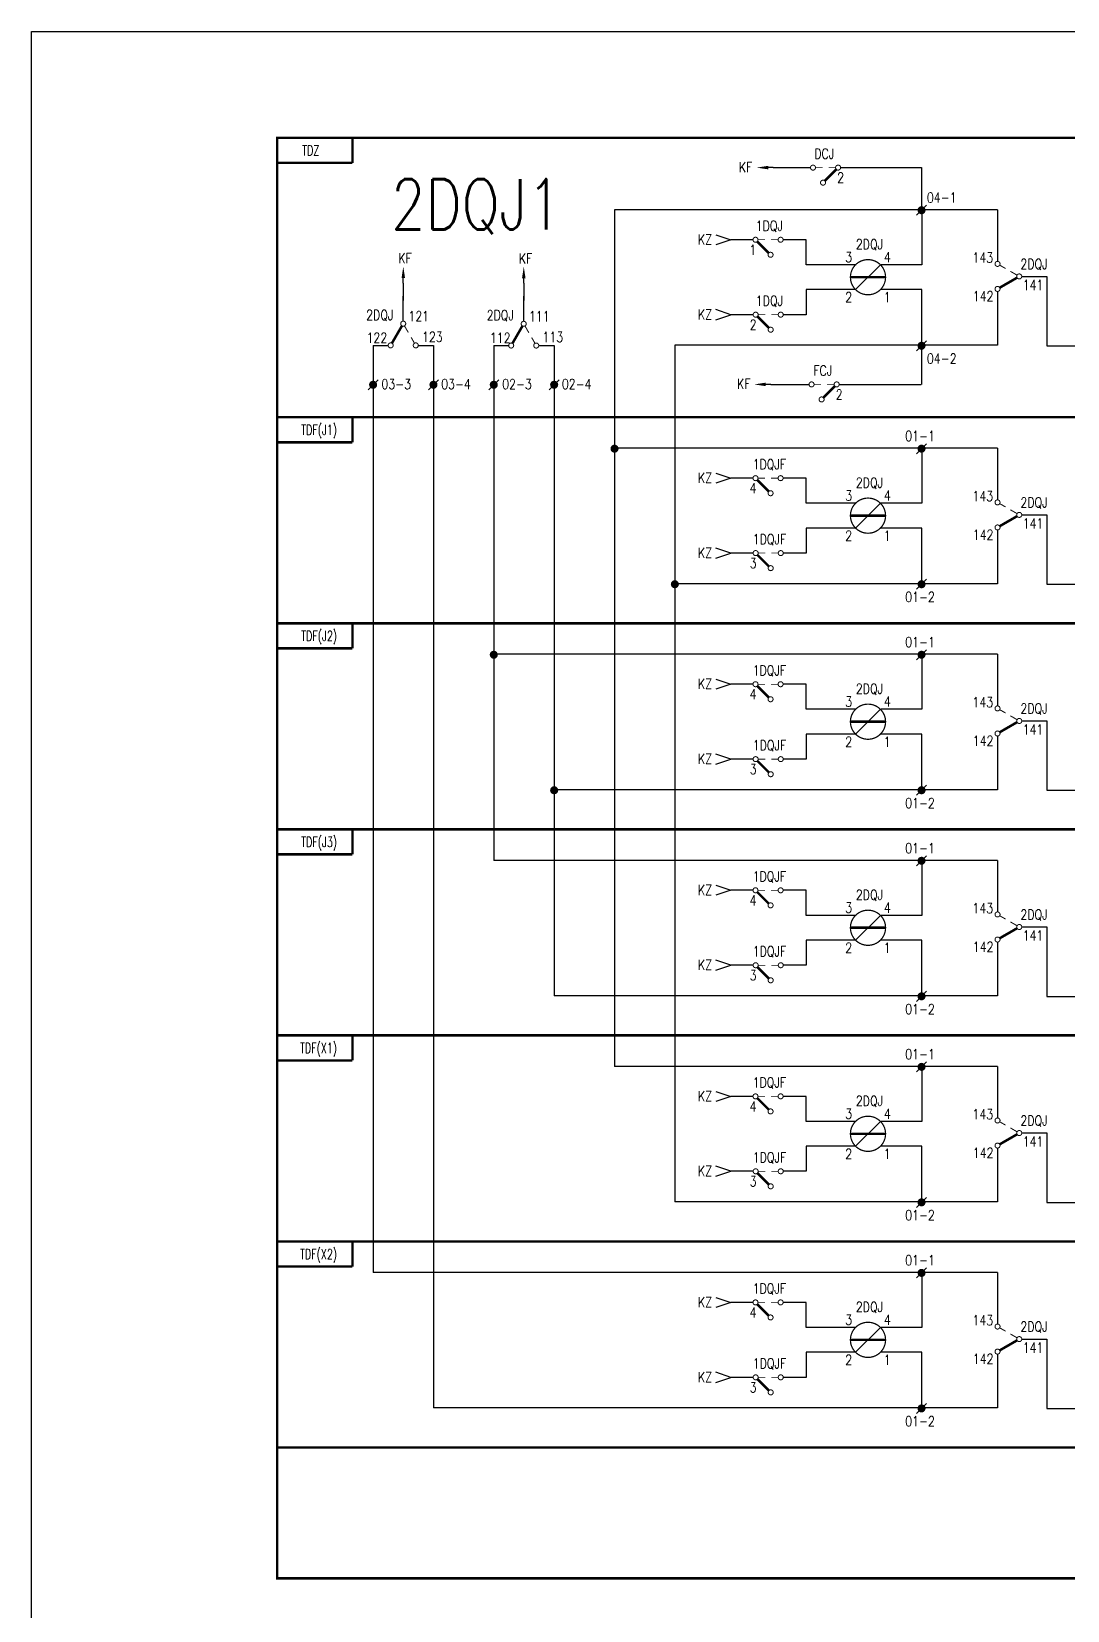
# Model space of a CAD drawing. Extents: x -49 to 597, y -18 to 596.
# Drawn here: x -48.9 to 157.4, y 281.3 to 595.8 of the extents above; entities that cross this region are included whole.
import ezdxf
from ezdxf.enums import TextEntityAlignment as Align

# ---------------------------------------------------------------- set-up
doc = ezdxf.new("R2010")
doc.units = 0
doc.linetypes.add('DASHED', pattern=[0.75, 0.5, -0.25])
doc.layers.get('0').update_dxf_attribs({"linetype": 'CONTINUOUS'})
for name, color, linetype in [('DEFINE', 7, 'CONTINUOUS'), ('TIE', 7, 'CONTINUOUS'), ('更换说明', 6, 'CONTINUOUS')]:
    doc.layers.add(name, color=color, linetype=linetype)
doc.styles.add('HZ', font='txt.shx', dxfattribs={"width": 0.7, "bigfont": 'hztxt.shx'})
doc.styles.get("Standard").update_dxf_attribs({"font": 'txt.shx', "width": 0.7, "bigfont": 'hztxt.shx'})

# ---------------------------------------------------------------- blocks, each defined once
blk = doc.blocks.new('W54')
for p, q in [((0, 0), (3, 1)), ((3, -1), (0, 0))]:
    blk.add_line(p, q)
blk = doc.blocks.new('W55')
at = {"rotation": 180}
blk.add_blockref('W54', (0, 0), dxfattribs=at)
blk = doc.blocks.new('144')
at = {"const_width": 0.2}
for points in [[(1, 0, -1), (0, 0, -1)], [(6, 0, -1), (5, 0, -1)], [(4, -3, -1), (3, -3, -1)]]:
    blk.add_lwpolyline(points, format="xyb", close=True, dxfattribs=at)
for points, const_width in [([(2.4, 0), (1, 0)], 0.15), ([(5, 0), (3.6, 0)], 0.15), ([(0.85, -0.35), (3.15, -2.65)], 0.5)]:
    blk.add_lwpolyline(points, dxfattribs=dict(const_width=const_width))
blk.add_lwpolyline([(5.5, -1.3, 0, 0, 0), (5.5, -2.3, 0.8, 0, 0), (5.5, -4.5, 0, 0, 0)], format="xyseb")
at = {"width": 0.8}
for tag, p in [('RELAY', (3, 2.2)), ('0', (0, -2))]:
    blk.add_attdef(tag, text='', height=2, dxfattribs=at).set_placement(p, align=Align.MIDDLE)
blk = doc.blocks.new('W21')
blk.add_line((-1, -1), (1, 1))
at = {"const_width": 0.8}
blk.add_lwpolyline([(-0.4, 0, 1), (0.4, 0, 1)], format="xyb", close=True, dxfattribs=at)
blk = doc.blocks.new('W52')
blk.add_lwpolyline([(0, -3.3, 0, 0.7, 0), (0, -1, 0.7, 0.7, 0)], format="xyseb")
blk.add_lwpolyline([(0, 0), (0, -1)])
blk = doc.blocks.new('A$C6CA63361')
at = {"linetype": 'DASHED', "xscale": -1}
blk.add_blockref('144', (6.1, 4.5), dxfattribs=at)
at = {"color": 0, "width": 0.8}
blk.add_attdef('2', text='', height=2, dxfattribs=at).set_placement((6.1, 2.5), align=Align.MIDDLE)
at = {"layer": 'TIE', "color": 0, "width": 0.8}
blk.add_text('FCJ', height=2, dxfattribs=at).set_placement((2.85, 6.26), align=Align.CENTER)

msp = doc.modelspace()

# ---------------------------------------------------------------- linework, layer by layer
at = {"color": 0, "linetype": 'Continuous'}
for p, q in [((98.79, 568.7), (106.28, 568.7)), ((112.21, 568.7), (128.32, 568.7)), ((128.32, 568.7), (128.32, 560.61)), ((128.38, 560.33), (128.38, 549.33)), ((143.45, 560.3), (143.45, 550.13)), ((94.73, 554.33), (90.38, 554.33)), ((105.38, 554.33), (100.76, 554.33)), ((105.38, 549.33), (105.38, 554.33)), ((115.31, 549.33), (105.38, 549.33)), ((128.38, 549.33), (120.26, 549.33)), ((115.31, 544.4), (105.38, 544.4)), ((105.38, 544.4), (105.38, 539.4)), ((128.38, 544.4), (120.26, 544.4)), ((128.38, 533.4), (128.38, 544.4)), ((148.28, 547.03), (153.28, 547.03)), ((153.28, 547.03), (153.28, 533.2)), ((25.13, 538.11), (25.13, 543.11)), ((49.12, 538.08), (49.12, 543.08)), ((143.45, 544), (143.45, 533.3)), ((94.81, 539.4), (90.38, 539.4)), ((105.38, 539.4), (100.69, 539.4)), ((19.12, 533.27), (19.12, 348.59)), ((19.12, 533.27), (22.03, 533.27)), ((28.16, 533.27), (31.14, 533.27)), ((31.14, 533.27), (31.14, 321.59)), ((43.15, 533.27), (43.15, 430.69)), ((43.15, 533.27), (46.07, 533.27)), ((52.19, 533.27), (55.17, 533.27)), ((55.17, 533.27), (55.17, 403.69)), ((67.19, 533.27), (67.19, 430.69)), ((128.32, 533.61), (128.32, 525.51)), ((153.28, 533.2), (213.43, 533.2)), ((98.31, 525.51), (105.91, 525.51)), ((111.92, 525.51), (128.27, 525.51)), ((128.38, 512.83), (128.38, 501.83)), ((143.45, 512.79), (143.45, 502.62)), ((94.73, 506.83), (90.38, 506.83)), ((105.38, 506.83), (100.76, 506.83)), ((105.38, 501.83), (105.38, 506.83)), ((115.31, 501.83), (105.38, 501.83)), ((128.38, 501.83), (120.26, 501.83)), ((148.28, 499.53), (153.28, 499.53)), ((153.28, 499.53), (153.28, 485.69)), ((105.38, 496.9), (105.38, 491.9)), ((115.31, 496.9), (105.38, 496.9)), ((128.38, 496.9), (120.26, 496.9)), ((128.38, 485.9), (128.38, 496.9)), ((143.45, 496.49), (143.45, 485.79)), ((94.81, 491.9), (90.38, 491.9)), ((105.38, 491.9), (100.69, 491.9)), ((153.28, 485.69), (213.43, 485.69)), ((128.38, 471.78), (128.38, 460.78)), ((143.45, 471.74), (143.45, 461.57)), ((94.73, 465.78), (90.38, 465.78)), ((105.38, 465.78), (100.76, 465.78)), ((105.38, 460.78), (105.38, 465.78)), ((115.31, 460.78), (105.38, 460.78)), ((128.38, 460.78), (120.26, 460.78)), ((148.28, 458.48), (153.28, 458.48)), ((153.28, 458.48), (153.28, 444.64)), ((105.38, 455.85), (105.38, 450.85)), ((115.31, 455.85), (105.38, 455.85)), ((128.38, 455.85), (120.26, 455.85)), ((128.38, 444.85), (128.38, 455.85)), ((143.45, 455.44), (143.45, 444.74)), ((94.81, 450.85), (90.38, 450.85)), ((105.38, 450.85), (100.69, 450.85)), ((153.28, 444.64), (213.43, 444.64)), ((128.38, 430.72), (128.38, 419.72)), ((143.45, 430.69), (143.45, 420.52)), ((94.73, 424.72), (90.38, 424.72)), ((105.38, 424.72), (100.76, 424.72)), ((105.38, 419.72), (105.38, 424.72)), ((115.31, 419.72), (105.38, 419.72)), ((128.38, 419.72), (120.26, 419.72)), ((148.28, 417.42), (153.28, 417.42)), ((153.28, 417.42), (153.28, 403.59)), ((105.38, 414.79), (105.38, 409.79)), ((115.31, 414.79), (105.38, 414.79)), ((128.38, 414.79), (120.26, 414.79)), ((128.38, 403.79), (128.38, 414.79)), ((143.45, 414.39), (143.45, 403.69)), ((94.81, 409.79), (90.38, 409.79)), ((105.38, 409.79), (100.69, 409.79)), ((153.28, 403.59), (213.43, 403.59)), ((128.38, 389.67), (128.38, 378.67)), ((143.45, 389.64), (143.45, 379.47)), ((94.73, 383.67), (90.38, 383.67)), ((105.38, 383.67), (100.76, 383.67)), ((105.38, 378.67), (105.38, 383.67)), ((115.31, 378.67), (105.38, 378.67)), ((128.38, 378.67), (120.26, 378.67)), ((148.28, 376.37), (153.28, 376.37)), ((153.28, 376.37), (153.28, 362.54)), ((105.38, 373.74), (105.38, 368.74)), ((115.31, 373.74), (105.38, 373.74)), ((128.38, 373.74), (120.26, 373.74)), ((128.38, 362.74), (128.38, 373.74)), ((143.45, 373.34), (143.45, 362.64)), ((94.81, 368.74), (90.38, 368.74)), ((105.38, 368.74), (100.69, 368.74)), ((153.28, 362.54), (213.43, 362.54)), ((128.38, 348.62), (128.38, 337.62)), ((143.45, 348.59), (143.45, 338.41)), ((94.73, 342.62), (90.38, 342.62)), ((105.38, 342.62), (100.76, 342.62)), ((105.38, 337.62), (105.38, 342.62)), ((115.31, 337.62), (105.38, 337.62)), ((128.38, 337.62), (120.26, 337.62)), ((148.28, 335.32), (153.28, 335.32)), ((153.28, 335.32), (153.28, 321.49)), ((115.31, 332.69), (105.38, 332.69)), ((105.38, 332.69), (105.38, 327.69)), ((128.38, 332.69), (120.26, 332.69)), ((128.38, 321.69), (128.38, 332.69)), ((143.45, 332.29), (143.45, 321.59)), ((94.81, 327.69), (90.38, 327.69)), ((105.38, 327.69), (100.69, 327.69)), ((153.28, 321.49), (213.43, 321.49))]:
    msp.add_line(p, q, dxfattribs=at)
at = {"color": 0}
for p, q in [((67.19, 560.3), (67.19, 389.64)), ((143.45, 560.3), (67.19, 560.3)), ((115.19, 544.39), (120.14, 549.34)), ((25.13, 545.69), (25.13, 542.25)), ((49.12, 545.67), (49.12, 542.23)), ((25.13, 543.11), (25.13, 542.25)), ((49.12, 543.08), (49.12, 542.23)), ((79.2, 533.3), (79.2, 362.64)), ((143.45, 533.3), (79.2, 533.3)), ((143.45, 512.79), (67.19, 512.79)), ((115.19, 496.89), (120.14, 501.84)), ((143.45, 485.79), (79.2, 485.79)), ((143.45, 471.74), (43.15, 471.74)), ((115.19, 455.84), (120.14, 460.79)), ((143.45, 444.74), (55.17, 444.74)), ((143.45, 430.69), (43.15, 430.69)), ((115.19, 414.78), (120.14, 419.73)), ((143.45, 403.69), (55.17, 403.69)), ((143.45, 389.64), (67.19, 389.64)), ((115.19, 373.73), (120.14, 378.68)), ((143.45, 362.64), (79.2, 362.64)), ((143.45, 348.59), (19.12, 348.59)), ((115.19, 332.68), (120.14, 337.63)), ((143.45, 321.59), (31.14, 321.59))]:
    msp.add_line(p, q, dxfattribs=at)
for points in [[(0, 287.64, 0.5, 0.5, 0), (569.57, 287.64, 0.5, 0.5, 0), (569.57, 574.64, 0.5, 0.5, 0), (0, 574.64, 0.5, 0.5, 0)], [(142.95, 549.52, 0.2, 0.2, -1), (143.95, 549.52, 0.2, 0.2, -1)], [(147.28, 547.02, 0.2, 0.2, -1), (148.28, 547.02, 0.2, 0.2, -1)], [(142.95, 544.52, 0.2, 0.2, -1), (143.95, 544.52, 0.2, 0.2, -1)], [(25.11, 537.11, 0.2, 0.2, 1), (25.11, 538.11, 0.2, 0.2, 1)], [(49.11, 537.08, 0.2, 0.2, 1), (49.11, 538.08, 0.2, 0.2, 1)], [(22.61, 532.78, 0.2, 0.2, 1), (22.61, 533.78, 0.2, 0.2, 1)], [(27.61, 532.78, 0.2, 0.2, 1), (27.61, 533.78, 0.2, 0.2, 1)], [(46.61, 532.75, 0.2, 0.2, 1), (46.61, 533.75, 0.2, 0.2, 1)], [(51.61, 532.75, 0.2, 0.2, 1), (51.61, 533.75, 0.2, 0.2, 1)], [(142.95, 502.01, 0.2, 0.2, -1), (143.95, 502.01, 0.2, 0.2, -1)], [(142.95, 497.01, 0.2, 0.2, -1), (143.95, 497.01, 0.2, 0.2, -1)], [(147.28, 499.51, 0.2, 0.2, -1), (148.28, 499.51, 0.2, 0.2, -1)], [(142.95, 460.96, 0.2, 0.2, -1), (143.95, 460.96, 0.2, 0.2, -1)], [(142.95, 455.96, 0.2, 0.2, -1), (143.95, 455.96, 0.2, 0.2, -1)], [(147.28, 458.46, 0.2, 0.2, -1), (148.28, 458.46, 0.2, 0.2, -1)], [(142.95, 419.91, 0.2, 0.2, -1), (143.95, 419.91, 0.2, 0.2, -1)], [(142.95, 414.91, 0.2, 0.2, -1), (143.95, 414.91, 0.2, 0.2, -1)], [(147.28, 417.41, 0.2, 0.2, -1), (148.28, 417.41, 0.2, 0.2, -1)], [(142.95, 378.86, 0.2, 0.2, -1), (143.95, 378.86, 0.2, 0.2, -1)], [(142.95, 373.86, 0.2, 0.2, -1), (143.95, 373.86, 0.2, 0.2, -1)], [(147.28, 376.36, 0.2, 0.2, -1), (148.28, 376.36, 0.2, 0.2, -1)], [(142.95, 337.81, 0.2, 0.2, -1), (143.95, 337.81, 0.2, 0.2, -1)], [(147.28, 335.31, 0.2, 0.2, -1), (148.28, 335.31, 0.2, 0.2, -1)], [(142.95, 332.81, 0.2, 0.2, -1), (143.95, 332.81, 0.2, 0.2, -1)]]:
    msp.add_lwpolyline(points, format="xyseb", close=True, dxfattribs=at)
for points, const_width in [([(388.37, 574.64), (0, 574.64)], 0.5), ([(15, 569.64), (0, 569.64), (0, 574.64), (16.07, 574.64)], 0.5), ([(143.88, 549.27), (145.06, 548.59)], 0.2), ([(146.01, 548.04), (147.35, 547.27)], 0.2), ([(114.16, 546.87), (121.16, 546.87)], 0.5), ([(26.14, 535.84), (25.36, 537.17)], 0.2), ([(27.36, 533.71), (26.69, 534.88)], 0.2), ([(50.13, 535.81), (49.36, 537.15)], 0.2), ([(51.36, 533.68), (50.68, 534.86)], 0.2), ([(357.78, 518.97), (0, 518.97)], 0.5), ([(15, 513.97), (0, 513.97), (0, 518.97), (16.07, 518.97)], 0.5), ([(143.88, 501.76), (145.06, 501.09)], 0.2), ([(146.01, 500.54), (147.35, 499.76)], 0.2), ([(114.16, 499.36), (121.16, 499.36)], 0.5), ([(357.78, 477.92), (0, 477.92)], 0.5), ([(15, 472.92), (0, 472.92), (0, 477.92), (16.07, 477.92)], 0.5), ([(143.88, 460.71), (145.06, 460.04)], 0.2), ([(146.01, 459.49), (147.35, 458.71)], 0.2), ([(114.16, 458.31), (121.16, 458.31)], 0.5), ([(357.78, 436.87), (0, 436.87)], 0.5), ([(357.78, 436.87), (0, 436.87)], 0.5), ([(15, 431.87), (0, 431.87), (0, 436.87), (16.07, 436.87)], 0.5), ([(143.88, 419.66), (145.06, 418.98)], 0.2), ([(146.01, 418.43), (147.35, 417.66)], 0.2), ([(114.16, 417.26), (121.16, 417.26)], 0.5), ([(357.78, 395.82), (0, 395.82)], 0.5), ([(357.78, 395.82), (0, 395.82)], 0.5), ([(15, 390.82), (0, 390.82), (0, 395.82), (16.07, 395.82)], 0.5), ([(143.88, 378.61), (145.06, 377.93)], 0.2), ([(146.01, 377.38), (147.35, 376.61)], 0.2), ([(114.16, 376.21), (121.16, 376.21)], 0.5), ([(357.78, 354.76), (0, 354.76)], 0.5), ([(388.37, 354.76), (0, 354.76)], 0.5), ([(15, 349.76), (0, 349.76), (0, 354.76), (16.07, 354.76)], 0.5), ([(143.88, 337.56), (145.06, 336.88)], 0.2), ([(114.16, 335.16), (121.16, 335.16)], 0.5), ([(146.01, 336.33), (147.35, 335.56)], 0.2), ([(569.57, 313.71), (0, 313.71)], 0.5)]:
    msp.add_lwpolyline(points, dxfattribs=dict(at, const_width=const_width))
at = {"color": 0, "linetype": 'ByBlock', "const_width": 0.5}
msp.add_lwpolyline([(0, 574.64), (0, 313.71)], dxfattribs=at)
at = {"color": 0}
for points in [[(15, 574.64, 0.5, 0.5, 0), (15, 569.64, 0.5, 0.5, 0)], [(143.88, 544.77, 0.5, 0.5, 0), (147.35, 546.77, 0.5, 0.5, 0)], [(22.86, 533.71, 0.5, 0.5, 0), (24.86, 537.17, 0.5, 0.5, 0)], [(46.86, 533.68, 0.5, 0.5, 0), (48.86, 537.15, 0.5, 0.5, 0)], [(15, 518.97, 0.5, 0.5, 0), (15, 513.97, 0.5, 0.5, 0)], [(143.88, 497.26, 0.5, 0.5, 0), (147.35, 499.26, 0.5, 0.5, 0)], [(15, 477.92, 0.5, 0.5, 0), (15, 472.92, 0.5, 0.5, 0)], [(143.88, 456.21, 0.5, 0.5, 0), (147.35, 458.21, 0.5, 0.5, 0)], [(15, 436.87, 0.5, 0.5, 0), (15, 431.87, 0.5, 0.5, 0)], [(143.88, 415.16, 0.5, 0.5, 0), (147.35, 417.16, 0.5, 0.5, 0)], [(15, 395.82, 0.5, 0.5, 0), (15, 390.82, 0.5, 0.5, 0)], [(143.88, 374.11, 0.5, 0.5, 0), (147.35, 376.11, 0.5, 0.5, 0)], [(15, 354.76, 0.5, 0.5, 0), (15, 349.76, 0.5, 0.5, 0)], [(143.88, 333.06, 0.5, 0.5, 0), (147.35, 335.06, 0.5, 0.5, 0)]]:
    msp.add_lwpolyline(points, format="xyseb", dxfattribs=at)
at = {"color": 0, "linetype": 'Continuous'}
msp.add_lwpolyline([(0, 559.19, 0.3, 0.3, 0), (0, 564.39, 0.3, 0.3, 0)], format="xyseb", dxfattribs=at)
at = {"color": 0}
for points, const_width in [([(114.16, 546.87, 1), (121.16, 546.87, 1)], 0.25), ([(66.79, 512.7, 1), (67.59, 512.7, 1)], 0.8), ([(114.16, 499.36, 1), (121.16, 499.36, 1)], 0.25), ([(78.8, 485.7, 1), (79.6, 485.7, 1)], 0.8), ([(42.75, 471.65, 1), (43.55, 471.65, 1)], 0.8), ([(114.16, 458.31, 1), (121.16, 458.31, 1)], 0.25), ([(54.77, 444.65, 1), (55.57, 444.65, 1)], 0.8), ([(114.16, 417.26, 1), (121.16, 417.26, 1)], 0.25), ([(114.16, 376.21, 1), (121.16, 376.21, 1)], 0.25), ([(114.16, 335.16, 1), (121.16, 335.16, 1)], 0.25)]:
    msp.add_lwpolyline(points, format="xyb", close=True, dxfattribs=dict(at, const_width=const_width))
at = {"layer": '更换说明'}
msp.add_lwpolyline([(-48.88, 595.8), (597.08, 595.8), (597.08, -17.6), (-48.88, -17.6)], close=True, dxfattribs=at)

# ---------------------------------------------------------------- block references
at = {"color": 0, "xscale": -1}
for name, p, rotation in [('W52', (98.79, 568.7), 270), ('W52', (25.13, 545.69), 180), ('W52', (49.12, 545.67), 180), ('W55', (90.38, 539.4), 180), ('W52', (98.31, 525.51), 270), ('W55', (90.38, 491.9), 180), ('W55', (90.38, 450.85), 180), ('W55', (90.38, 409.79), 180), ('W55', (90.38, 368.74), 180), ('W55', (90.38, 327.69), 180)]:
    msp.add_blockref(name, p, dxfattribs=dict(at, rotation=rotation))
at = {"color": 0, "linetype": 'DASHED', "xscale": -1}
msp.add_blockref('144', (112.21, 568.7), dxfattribs=at)
at = {"color": 0}
for name, p in [('W21', (128.32, 560.21)), ('W55', (90.38, 554.33)), ('W21', (128.32, 533.21)), ('W21', (19.12, 525.44)), ('W21', (31.14, 525.44)), ('W21', (43.15, 525.44)), ('W21', (55.17, 525.44)), ('W21', (128.32, 512.7)), ('W55', (90.38, 506.83)), ('W21', (128.32, 485.7)), ('W21', (128.32, 471.65)), ('W55', (90.38, 465.78)), ('W21', (128.32, 444.65)), ('W21', (128.32, 430.6)), ('W55', (90.38, 424.72)), ('W21', (128.32, 403.6)), ('W21', (128.32, 389.55)), ('W55', (90.38, 383.67)), ('W21', (128.32, 362.55)), ('W21', (128.32, 348.5)), ('W55', (90.38, 342.62)), ('W21', (128.32, 321.5))]:
    msp.add_blockref(name, p, dxfattribs=at)
at = {"color": 0, "linetype": 'DASHED'}
for p in [(94.76, 554.33), (94.79, 539.4), (94.76, 506.83), (94.79, 491.9), (94.76, 465.78), (94.79, 450.85), (94.76, 424.72), (94.79, 409.79), (94.76, 383.67), (94.79, 368.74), (94.76, 342.62), (94.79, 327.69)]:
    msp.add_blockref('144', p, dxfattribs=at)
at = {"color": 0}
msp.add_blockref('A$C6CA63361', (105.82, 521.01), dxfattribs=at).add_auto_attribs({'2': '2'})

# ---------------------------------------------------------------- texts
at = {"color": 6, "linetype": 'Continuous', "style": 'HZ', "width": 0.7}
msp.add_text('TDZ', height=2, dxfattribs=at).set_placement((8.41, 571.12), align=Align.RIGHT)
at = {"color": 0, "width": 0.8}
for s, p in [('2', (112.21, 566.7)), ('1', (94.76, 552.33)), ('3    4', (117.66, 550.87)), ('2    1', (117.66, 542.87)), ('2', (94.79, 537.4)), ('4', (94.76, 504.83)), ('3    4', (117.66, 503.36)), ('2    1', (117.66, 495.36)), ('3', (94.79, 489.9)), ('4', (94.76, 463.78)), ('3    4', (117.66, 462.31)), ('2    1', (117.66, 454.31)), ('3', (94.79, 448.85)), ('4', (94.76, 422.72)), ('3    4', (117.66, 421.26)), ('2    1', (117.66, 413.26)), ('3', (94.79, 407.79)), ('4', (94.76, 381.67)), ('3    4', (117.66, 380.21)), ('2    1', (117.66, 372.21)), ('3', (94.79, 366.74)), ('4', (94.76, 340.62)), ('3    4', (117.66, 339.16)), ('2    1', (117.66, 331.16)), ('3', (94.79, 325.69))]:
    msp.add_text(s, height=2, dxfattribs=at).set_placement(p, align=Align.MIDDLE)
for s, p in [('143', (138.46, 549.77)), ('141', (148.47, 544.31)), ('142', (138.53, 542.06)), ('121', (26.15, 538.1)), ('111', (50.14, 538.07)), ('122', (17.82, 533.81)), ('123', (28.86, 533.97)), ('112', (42.37, 533.78)), ('113', (52.85, 533.95)), ('143', (138.46, 502.27)), ('141', (148.47, 496.81)), ('142', (138.53, 494.56)), ('143', (138.46, 461.21)), ('141', (148.47, 455.75)), ('142', (138.53, 453.51)), ('143', (138.46, 420.16)), ('141', (148.47, 414.7)), ('142', (138.53, 412.45)), ('143', (138.46, 379.11)), ('141', (148.47, 373.65)), ('142', (138.53, 371.4)), ('143', (138.46, 338.06)), ('141', (148.47, 332.6)), ('142', (138.53, 330.35))]:
    msp.add_text(s, height=2, dxfattribs=at).set_placement(p)
at = {"color": 2, "linetype": 'Continuous', "style": 'HZ', "width": 0.7}
for s, p in [('TDF(J1)', (11.95, 515.45)), ('TDF(J2)', (11.95, 474.4)), ('TDF(J3)', (11.95, 433.35)), ('TDF(X1)', (11.95, 392.3)), ('TDF(X2)', (11.95, 351.24))]:
    msp.add_text(s, height=2, dxfattribs=at).set_placement(p, align=Align.RIGHT)
at = {"layer": 'DEFINE', "color": 2, "width": 0.8}
msp.add_text('2DQJ1', height=10, dxfattribs=at).set_placement((22.69, 556.4))
at = {"layer": 'TIE', "color": 0, "width": 0.8}
for s, p in [('KF', (91.95, 567.8)), ('KZ', (83.8, 553.39)), ('KF', (24.15, 549.63)), ('KF', (48.14, 549.61)), ('2DQJ', (17.74, 538.34)), ('2DQJ', (41.73, 538.31)), ('KZ', (83.8, 538.46)), ('KF', (91.59, 524.63)), ('KZ', (83.8, 505.89)), ('KZ', (83.8, 490.95)), ('KZ', (83.8, 464.84)), ('KZ', (83.8, 449.9)), ('KZ', (83.8, 423.78)), ('KZ', (83.8, 408.85)), ('KZ', (83.8, 382.73)), ('KZ', (83.8, 367.8)), ('KZ', (83.8, 341.68)), ('KZ', (83.8, 326.74))]:
    msp.add_text(s, height=2, dxfattribs=at).set_placement(p)
for s, p in [('DCJ', (108.96, 570.47)), ('1DQJ', (98.01, 556.1)), ('2DQJ', (117.95, 552.42)), ('2DQJ', (150.73, 548.5)), ('1DQJ', (98.04, 541.17)), ('1DQJF', (98.01, 508.59)), ('2DQJ', (117.95, 504.92)), ('2DQJ', (150.73, 500.99)), ('1DQJF', (98.04, 493.66)), ('1DQJF', (98.01, 467.54)), ('2DQJ', (117.95, 463.87)), ('2DQJ', (150.73, 459.94)), ('1DQJF', (98.04, 452.61)), ('1DQJF', (98.01, 426.49)), ('2DQJ', (117.95, 422.81)), ('2DQJ', (150.73, 418.89)), ('1DQJF', (98.04, 411.56)), ('1DQJF', (98.01, 385.44)), ('2DQJ', (117.95, 381.76)), ('2DQJ', (150.73, 377.84)), ('1DQJF', (98.04, 370.51)), ('1DQJF', (98.01, 344.39)), ('2DQJ', (117.95, 340.71)), ('2DQJ', (150.73, 336.79)), ('1DQJF', (98.04, 329.46))]:
    msp.add_text(s, height=2, dxfattribs=at).set_placement(p, align=Align.CENTER)
at = {"layer": 'TIE', "color": 3, "width": 0.8}
for s, p in [('04-1', (132.34, 562.73)), ('04-2', (132.34, 530.66)), ('01-1', (128.02, 515.23)), ('01-2', (128.02, 483.16)), ('01-1', (128.02, 474.18)), ('01-2', (128.02, 442.1)), ('01-1', (128.02, 433.12)), ('01-2', (128.02, 401.05)), ('01-1', (128.02, 392.07)), ('01-2', (128.02, 360)), ('01-1', (128.02, 351.02)), ('01-2', (128.02, 318.95))]:
    msp.add_text(s, height=2, dxfattribs=at).set_placement(p, align=Align.MIDDLE)
for s, p in [('03-3', (20.78, 524.57)), ('03-4', (32.68, 524.58)), ('02-3', (44.82, 524.57)), ('02-4', (56.71, 524.58))]:
    msp.add_text(s, height=2, dxfattribs=at).set_placement(p)

doc.saveas('drawing.dxf')
